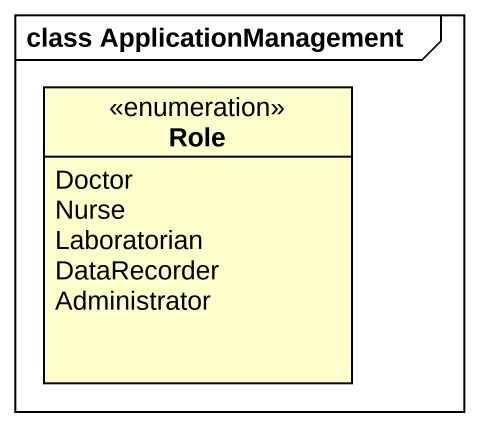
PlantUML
@startuml
mainframe class ApplicationManagement
hide circle
hide empty members
enum Role {
  Doctor
  Nurse
  Laboratorian
  DataRecorder
  Administrator
}
@enduml
